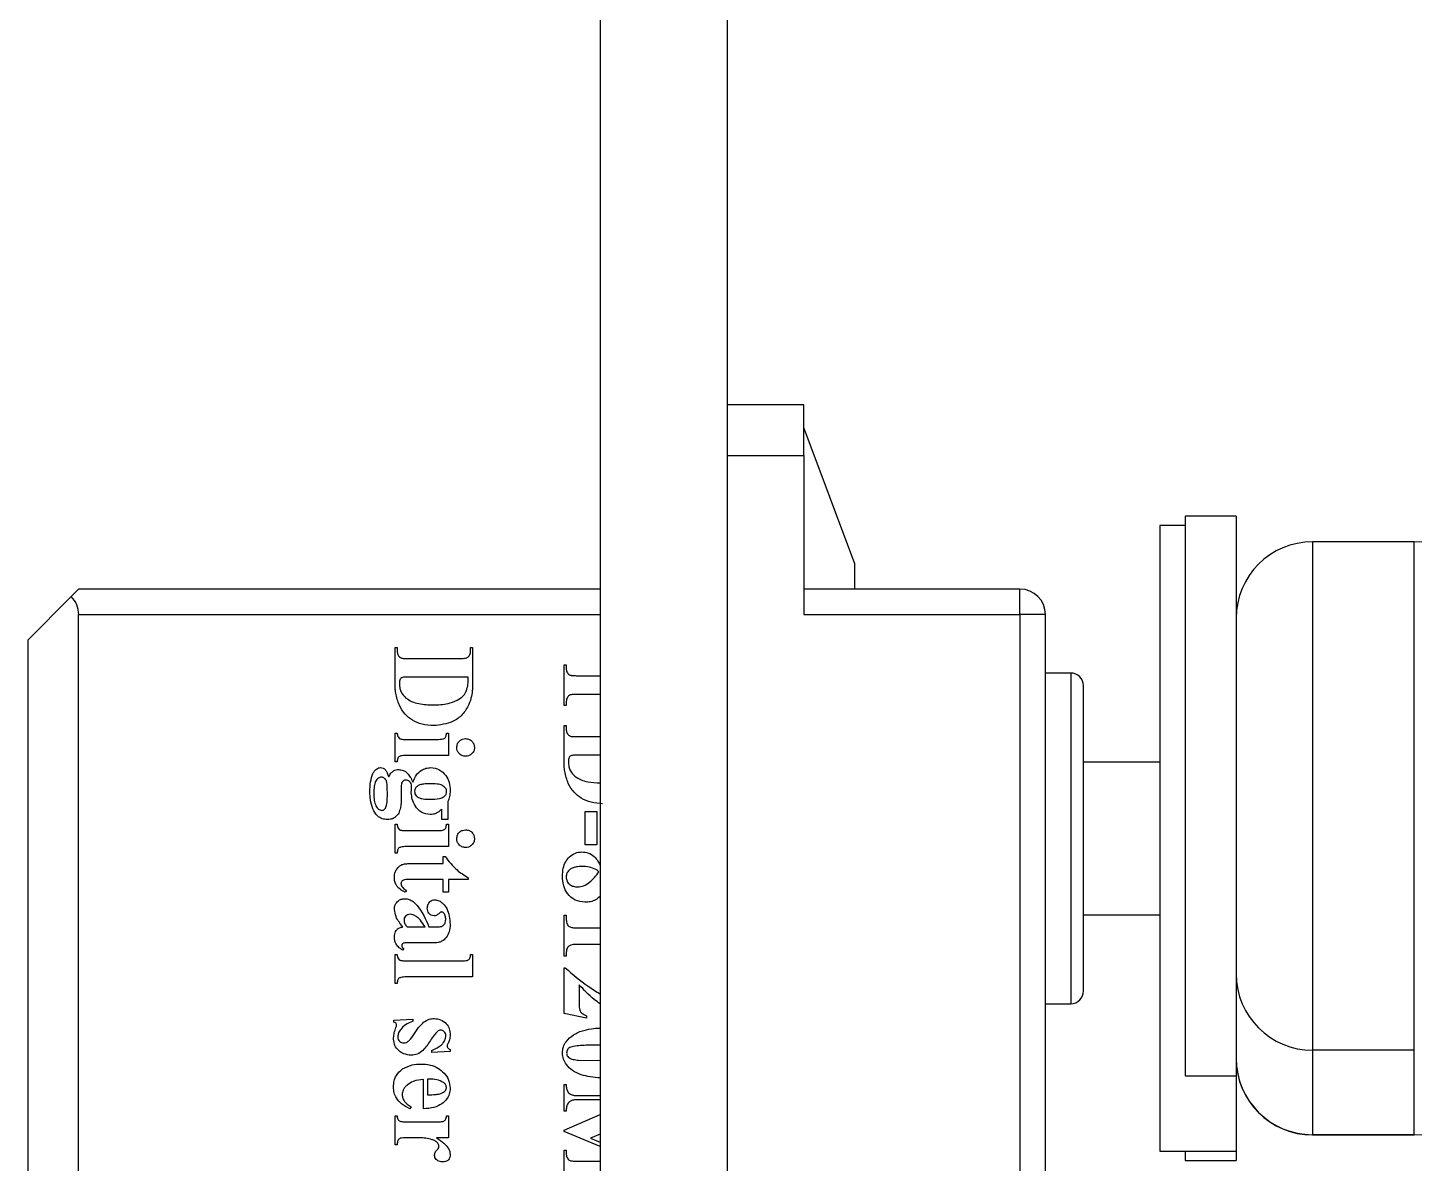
# Model space of a CAD drawing. Header units: millimetres. Extents: x 12744 to 36223, y 985 to 8014.
# Drawn here: x 13690 to 13796.7, y 2086.6 to 2174 of the extents above; entities that cross this region are included whole.
import ezdxf

# ---------------------------------------------------------------- set-up
doc = ezdxf.new("R2010")
doc.units = ezdxf.units.MM
doc.layers.get('0').update_dxf_attribs({"lineweight": 35})

msp = doc.modelspace()

# ---------------------------------------------------------------- linework, layer by layer
at = {"color": 7, "linetype": 'Continuous', "lineweight": 25}
for p, q in [((13734.08, 2300.53), (13734.08, 1929.1)), ((13743.87, 1929.1), (13743.87, 2300.53)), ((13749.74, 2145.01), (13743.87, 2145.01)), ((13749.74, 2141.09), (13749.74, 2145.01)), ((13749.74, 2143.21), (13753.66, 2132.78)), ((13743.87, 2141.09), (13749.74, 2141.09)), ((13749.74, 2141.09), (13749.74, 2128.86)), ((13783.02, 2136.42), (13779.1, 2136.42)), ((13779.1, 2136.42), (13779.1, 2093.35)), ((13783.02, 2136.42), (13783.02, 2093.35)), ((13779.1, 2135.71), (13777.14, 2135.71)), ((13777.14, 2135.71), (13777.14, 2112.74)), ((13796.72, 2134.46), (13788.89, 2134.46)), ((13753.66, 2132.78), (13753.66, 2130.82)), ((13693.95, 2130.82), (13693.38, 2130.24)), ((13734.08, 2130.82), (13693.95, 2130.82)), ((13766.38, 2130.82), (13749.74, 2130.82)), ((13766.38, 2128.86), (13766.38, 2130.82)), ((13690.04, 2126.9), (13693.38, 2130.24)), ((13693.95, 2054.48), (13693.95, 2128.86)), ((13749.74, 2128.86), (13766.38, 2128.86)), ((13766.38, 2128.86), (13766.38, 2054.48)), ((13768.34, 2128.86), (13766.38, 2128.86)), ((13768.34, 2054.48), (13768.34, 2128.86)), ((13690.04, 2126.9), (13690.04, 2056.44)), ((13718.3, 2126.32), (13718.46, 2126.32)), ((13718.3, 2123.65), (13718.3, 2126.32)), ((13718.46, 2126.32), (13718.46, 2126.12)), ((13724.11, 2126.32), (13724.27, 2126.32)), ((13724.11, 2126.12), (13724.11, 2126.32)), ((13724.27, 2126.32), (13724.27, 2123.65)), ((13719.32, 2125.48), (13723.25, 2125.48)), ((13723.93, 2124.05), (13719.28, 2124.05)), ((13731.3, 2124.99), (13731.47, 2124.99)), ((13731.3, 2121.87), (13731.3, 2124.99)), ((13731.47, 2124.99), (13731.47, 2124.8)), ((13732.32, 2124.15), (13734.08, 2124.15)), ((13770.29, 2124.36), (13768.34, 2124.36)), ((13771.27, 2099.89), (13771.27, 2123.38)), ((13731.47, 2121.87), (13731.3, 2121.87)), ((13731.47, 2122.07), (13731.47, 2121.87)), ((13734.08, 2122.72), (13732.32, 2122.72)), ((13718.3, 2119.74), (13718.46, 2119.74)), ((13718.3, 2117.52), (13718.3, 2119.74)), ((13722.26, 2119.74), (13722.42, 2119.74)), ((13722.42, 2119.74), (13722.42, 2118.02)), ((13731.3, 2120.31), (13731.47, 2120.31)), ((13731.3, 2117.64), (13731.3, 2120.31)), ((13731.47, 2120.31), (13731.47, 2120.11)), ((13719.16, 2119.25), (13721.56, 2119.25)), ((13732.32, 2119.47), (13734.08, 2119.47)), ((13722.42, 2118.02), (13719.16, 2118.02)), ((13734.08, 2118.03), (13732.28, 2118.03)), ((13718.46, 2117.52), (13718.3, 2117.52)), ((13777.14, 2117.51), (13771.27, 2117.51)), ((13777.14, 2117.51), (13771.27, 2117.51)), ((13718.77, 2115.6), (13718.78, 2114.84)), ((13722.37, 2114.48), (13722.37, 2113.09)), ((13721.89, 2113.09), (13721.89, 2113.88)), ((13732.92, 2113.7), (13733.83, 2113.7)), ((13732.92, 2111.13), (13732.92, 2113.7)), ((13733.83, 2113.7), (13733.83, 2111.13)), ((13718.3, 2112.73), (13718.46, 2112.73)), ((13718.3, 2110.5), (13718.3, 2112.73)), ((13722.37, 2113.09), (13721.89, 2113.09)), ((13722.26, 2112.73), (13722.42, 2112.73)), ((13722.42, 2112.73), (13722.42, 2111)), ((13777.14, 2112.74), (13777.14, 2087.56)), ((13719.16, 2112.23), (13721.56, 2112.23)), ((13718.46, 2110.5), (13718.3, 2110.5)), ((13722.42, 2111), (13719.16, 2111)), ((13721.99, 2110.24), (13722.15, 2110.24)), ((13721.99, 2109.7), (13721.99, 2110.24)), ((13733.83, 2111.13), (13732.92, 2111.13)), ((13719.76, 2109.7), (13721.99, 2109.7)), ((13721.99, 2108.47), (13719.45, 2108.47)), ((13721.99, 2107.49), (13721.99, 2108.47)), ((13722.42, 2108.47), (13722.42, 2107.49)), ((13723.93, 2108.47), (13722.42, 2108.47)), ((13723.93, 2108.61), (13723.93, 2108.47)), ((13719.19, 2107.62), (13719.09, 2107.49)), ((13722.42, 2107.49), (13721.99, 2107.49)), ((13719.23, 2104.82), (13720.61, 2104.82)), ((13720.91, 2104.82), (13721.32, 2104.82)), ((13731.3, 2105.73), (13731.47, 2105.73)), ((13731.3, 2102.58), (13731.3, 2105.73)), ((13731.47, 2105.73), (13731.47, 2105.57)), ((13771.27, 2105.76), (13777.14, 2105.76)), ((13771.27, 2105.76), (13777.14, 2105.76)), ((13732.51, 2104.75), (13734.08, 2104.75)), ((13718.3, 2102.7), (13718.46, 2102.7)), ((13718.3, 2100.47), (13718.3, 2102.7)), ((13718.97, 2103.17), (13718.87, 2103.03)), ((13720.9, 2103.59), (13719.31, 2103.59)), ((13724.11, 2102.7), (13724.27, 2102.7)), ((13724.27, 2102.7), (13724.27, 2100.97)), ((13731.47, 2102.72), (13731.47, 2102.58)), ((13734.08, 2103.46), (13732.51, 2103.46)), ((13719.16, 2102.2), (13723.42, 2102.2)), ((13731.47, 2102.58), (13731.3, 2102.58)), ((13731.3, 2101.67), (13731.4, 2101.67)), ((13731.3, 2098.15), (13731.3, 2101.67)), ((13724.27, 2100.97), (13719.16, 2100.97)), ((13718.46, 2100.47), (13718.3, 2100.47)), ((13732.46, 2100.36), (13732.46, 2099.07)), ((13768.34, 2098.91), (13770.29, 2098.91)), ((13718.2, 2097.64), (13719.67, 2097.71)), ((13718.2, 2097.5), (13718.2, 2097.64)), ((13719.67, 2097.71), (13719.67, 2097.56)), ((13733.03, 2097.81), (13731.3, 2098.15)), ((13733.03, 2097.98), (13733.03, 2097.81)), ((13721.12, 2095.16), (13721.12, 2095.31)), ((13722.53, 2095.22), (13721.12, 2095.16)), ((13722.53, 2095.38), (13722.53, 2095.22)), ((13734.08, 2095.71), (13733.73, 2095.71)), ((13796.72, 2095.33), (13788.89, 2095.33)), ((13788.89, 2095.33), (13788.89, 2088.83)), ((13796.72, 2088.83), (13796.72, 2095.33)), ((13732.41, 2094.57), (13734.08, 2094.55)), ((13720.5, 2090.82), (13720.5, 2093.08)), ((13720.96, 2093.1), (13720.8, 2093.1)), ((13720.8, 2093.1), (13720.8, 2091.9)), ((13779.1, 2093.35), (13783.02, 2093.35)), ((13783.02, 2093.35), (13783.02, 2087.56)), ((13731.3, 2092.69), (13731.47, 2092.69)), ((13731.3, 2090.64), (13731.3, 2092.69)), ((13731.47, 2092.69), (13731.47, 2092.62)), ((13719.53, 2090.97), (13719.43, 2090.82)), ((13732.49, 2091.85), (13734.08, 2091.85)), ((13734.08, 2091.51), (13732.5, 2091.51)), ((13718.3, 2090.28), (13718.46, 2090.28)), ((13718.3, 2088.05), (13718.3, 2090.28)), ((13722.26, 2090.28), (13722.42, 2090.28)), ((13722.42, 2090.28), (13722.42, 2088.59)), ((13731.47, 2090.64), (13731.3, 2090.64)), ((13731.3, 2089.19), (13734.08, 2090.38)), ((13719.27, 2089.82), (13721.55, 2089.82)), ((13731.3, 2089.08), (13731.3, 2089.19)), ((13734.08, 2087.91), (13731.3, 2089.08)), ((13734.08, 2088.88), (13733.35, 2088.56)), ((13796.72, 2088.83), (13788.89, 2088.83)), ((13788.89, 2088.81), (13796.72, 2088.81)), ((13718.46, 2088.05), (13718.3, 2088.05)), ((13720.22, 2088.59), (13719.03, 2088.59)), ((13722.42, 2088.59), (13721.49, 2088.59)), ((13733.35, 2088.56), (13734.08, 2088.26)), ((13731.3, 2087.63), (13731.47, 2087.63)), ((13731.3, 2084.52), (13731.3, 2087.63)), ((13731.47, 2087.63), (13731.47, 2087.44)), ((13732.32, 2086.79), (13734.08, 2086.79)), ((13777.14, 2087.56), (13783.02, 2087.56)), ((13779.1, 2087.56), (13779.1, 2086.85)), ((13779.1, 2086.85), (13783.02, 2086.85)), ((13783.02, 2087.56), (13783.02, 2086.85))]:
    msp.add_line(p, q, dxfattribs=at)
at = {"color": 8, "linetype": 'Continuous', "lineweight": 25}
for p, q in [((13788.89, 2134.46), (13788.89, 2095.33)), ((13796.72, 2095.33), (13796.72, 2134.46)), ((13693.95, 2128.86), (13734.08, 2128.86)), ((13770.29, 2124.36), (13770.29, 2098.91)), ((13788.89, 2088.83), (13788.89, 2088.81)), ((13796.72, 2088.81), (13796.72, 2088.83))]:
    msp.add_line(p, q, dxfattribs=at)
at = {"color": 7, "linetype": 'Continuous', "lineweight": 25}
for centre, radius, start, end in [((13788.89, 2128.59), 5.87, 90, 180), ((13796.72, 2128.59), 5.87, 0, 90), ((13766.38, 2128.86), 1.96, 0, 90), ((13692, 2128.86), 1.96, 0, 45), ((13770.29, 2123.38), 0.979, 0, 90), ((13788.89, 2101.2), 5.87, 180.0301, 270.0301), ((13770.29, 2099.89), 0.979, 270, 0), ((13788.89, 2094.7), 5.87, 180.0301, 270.0301), ((13788.89, 2094.68), 5.87, 180, 270), ((13796.72, 2094.68), 5.87, 270, 0)]:
    msp.add_arc(centre, radius, start, end, dxfattribs=at)
for points, knots in [([(13718.46, 2126.12), (13718.47, 2126.03), (13718.47, 2125.89), (13718.55, 2125.7), (13718.65, 2125.59), (13718.73, 2125.54), (13718.77, 2125.52)], [0, 0, 0, 0, 0.354809, 0.623284, 0.811153, 1, 1, 1, 1]), ([(13718.77, 2125.52), (13718.79, 2125.51), (13718.87, 2125.49), (13719.05, 2125.48), (13719.21, 2125.48), (13719.32, 2125.48)], [0, 0, 0, 0, 0.148718, 0.398624, 1, 1, 1, 1]), ([(13723.25, 2125.48), (13723.38, 2125.48), (13723.57, 2125.49), (13723.79, 2125.51), (13723.9, 2125.57), (13723.98, 2125.65), (13724.06, 2125.76), (13724.11, 2125.93), (13724.11, 2126.05), (13724.11, 2126.12)], [0, 0, 0, 0, 0.305841, 0.442423, 0.517049, 0.598335, 0.71087, 0.842499, 1, 1, 1, 1]), ([(13719.28, 2124.05), (13719.17, 2124.05), (13719.02, 2124.04), (13718.83, 2124.02), (13718.74, 2123.96), (13718.72, 2123.91), (13718.7, 2123.89)], [0, 0, 0, 0, 0.51001, 0.74916, 0.870945, 1, 1, 1, 1]), ([(13723.8, 2123), (13723.84, 2123.16), (13723.94, 2123.5), (13723.93, 2123.86), (13723.93, 2124.05)], [0, 0, 0, 0, 0.466226, 1, 1, 1, 1]), ([(13731.47, 2124.8), (13731.47, 2124.71), (13731.47, 2124.57), (13731.53, 2124.43), (13731.56, 2124.38)], [0, 0, 0, 0, 0.604383, 1, 1, 1, 1]), ([(13731.56, 2124.38), (13731.59, 2124.34), (13731.64, 2124.26), (13731.73, 2124.22), (13731.77, 2124.2)], [0, 0, 0, 0, 0.534212, 1, 1, 1, 1]), ([(13731.77, 2124.2), (13731.8, 2124.19), (13731.87, 2124.17), (13732.06, 2124.16), (13732.21, 2124.16), (13732.32, 2124.15)], [0, 0, 0, 0, 0.160624, 0.412837, 1, 1, 1, 1]), ([(13718.36, 2122.8), (13718.34, 2122.94), (13718.3, 2123.22), (13718.3, 2123.5), (13718.3, 2123.65)], [0, 0, 0, 0, 0.4707646, 1, 1, 1, 1]), ([(13718.7, 2123.89), (13718.68, 2123.84), (13718.64, 2123.73), (13718.64, 2123.61), (13718.64, 2123.55)], [0, 0, 0, 0, 0.495092, 1, 1, 1, 1]), ([(13718.64, 2123.55), (13718.64, 2123.42), (13718.66, 2123.18), (13718.8, 2122.76), (13719.01, 2122.55), (13719.14, 2122.43)], [0, 0, 0, 0, 0.303059, 0.578562, 1, 1, 1, 1]), ([(13723.07, 2122.26), (13723.25, 2122.37), (13723.56, 2122.56), (13723.73, 2122.87), (13723.8, 2123)], [0, 0, 0, 0, 0.587435, 1, 1, 1, 1]), ([(13724.27, 2123.65), (13724.27, 2123.29), (13724.25, 2122.7), (13724.06, 2122.15), (13723.98, 2121.93)], [0, 0, 0, 0, 0.6109019, 1, 1, 1, 1]), ([(13721.27, 2120.31), (13720.97, 2120.33), (13720.4, 2120.37), (13719.64, 2120.69), (13719.03, 2121.19), (13718.56, 2121.91), (13718.43, 2122.49), (13718.36, 2122.8)], [0, 0, 0, 0, 0.211909, 0.406161, 0.577167, 0.77156, 1, 1, 1, 1]), ([(13719.14, 2122.43), (13719.28, 2122.34), (13719.59, 2122.14), (13720.3, 2121.94), (13720.87, 2121.92), (13721.24, 2121.9)], [0, 0, 0, 0, 0.23006, 0.494033, 1, 1, 1, 1]), ([(13721.24, 2121.9), (13721.63, 2121.91), (13722.26, 2121.93), (13722.84, 2122.17), (13723.07, 2122.26)], [0, 0, 0, 0, 0.609266, 1, 1, 1, 1]), ([(13723.98, 2121.93), (13723.83, 2121.66), (13723.53, 2121.12), (13722.58, 2120.46), (13721.77, 2120.37), (13721.27, 2120.31)], [0, 0, 0, 0, 0.278128, 0.551635, 1, 1, 1, 1]), ([(13732.32, 2122.72), (13732.19, 2122.72), (13732.01, 2122.71), (13731.79, 2122.69), (13731.68, 2122.63), (13731.6, 2122.55), (13731.52, 2122.43), (13731.47, 2122.26), (13731.47, 2122.14), (13731.47, 2122.07)], [0, 0, 0, 0, 0.304258, 0.440329, 0.515158, 0.596516, 0.708674, 0.840707, 1, 1, 1, 1]), ([(13718.46, 2119.74), (13718.47, 2119.65), (13718.48, 2119.5), (13718.58, 2119.39), (13718.62, 2119.34)], [0, 0, 0, 0, 0.600264, 1, 1, 1, 1]), ([(13721.56, 2119.25), (13721.71, 2119.25), (13721.88, 2119.26), (13722.08, 2119.32), (13722.16, 2119.38), (13722.21, 2119.47), (13722.25, 2119.6), (13722.25, 2119.69), (13722.26, 2119.74)], [0, 0, 0, 0, 0.4267211, 0.5316209, 0.611971, 0.7161261, 0.8436247, 1, 1, 1, 1]), ([(13731.47, 2120.11), (13731.47, 2120.02), (13731.47, 2119.87), (13731.55, 2119.69), (13731.65, 2119.57), (13731.73, 2119.53), (13731.77, 2119.51)], [0, 0, 0, 0, 0.354809, 0.623284, 0.811153, 1, 1, 1, 1]), ([(13718.62, 2119.34), (13718.64, 2119.33), (13718.67, 2119.3), (13718.75, 2119.28), (13718.91, 2119.25), (13719.05, 2119.25), (13719.16, 2119.25)], [0, 0, 0, 0, 0.102997, 0.240765, 0.417772, 1, 1, 1, 1]), ([(13723.05, 2118.63), (13723.06, 2118.73), (13723.08, 2118.93), (13723.27, 2119.15), (13723.49, 2119.29), (13723.65, 2119.3), (13723.73, 2119.31)], [0, 0, 0, 0, 0.279632, 0.561083, 0.777939, 1, 1, 1, 1]), ([(13723.73, 2119.31), (13723.83, 2119.3), (13724.03, 2119.28), (13724.25, 2119.09), (13724.39, 2118.87), (13724.4, 2118.71), (13724.41, 2118.63)], [0, 0, 0, 0, 0.279471, 0.5617, 0.778553, 1, 1, 1, 1]), ([(13731.77, 2119.51), (13731.79, 2119.5), (13731.87, 2119.48), (13732.05, 2119.47), (13732.21, 2119.47), (13732.32, 2119.47)], [0, 0, 0, 0, 0.148718, 0.398624, 1, 1, 1, 1]), ([(13719.16, 2118.02), (13719.01, 2118.02), (13718.84, 2118.01), (13718.64, 2117.95), (13718.56, 2117.89), (13718.51, 2117.79), (13718.47, 2117.66), (13718.46, 2117.57), (13718.46, 2117.52)], [0, 0, 0, 0, 0.423641, 0.52808, 0.608585, 0.713504, 0.842176, 1, 1, 1, 1]), ([(13723.73, 2117.95), (13723.63, 2117.96), (13723.43, 2117.98), (13723.21, 2118.17), (13723.07, 2118.4), (13723.06, 2118.55), (13723.05, 2118.63)], [0, 0, 0, 0, 0.278933, 0.560824, 0.778176, 1, 1, 1, 1]), ([(13724.41, 2118.63), (13724.4, 2118.53), (13724.38, 2118.33), (13724.19, 2118.11), (13723.96, 2117.97), (13723.81, 2117.96), (13723.73, 2117.95)], [0, 0, 0, 0, 0.281335, 0.562709, 0.779128, 1, 1, 1, 1]), ([(13731.36, 2116.79), (13731.34, 2116.92), (13731.3, 2117.2), (13731.3, 2117.49), (13731.3, 2117.64)], [0, 0, 0, 0, 0.470765, 1, 1, 1, 1]), ([(13731.7, 2117.88), (13731.68, 2117.82), (13731.64, 2117.71), (13731.64, 2117.59), (13731.64, 2117.53)], [0, 0, 0, 0, 0.495092, 1, 1, 1, 1]), ([(13732.28, 2118.03), (13732.17, 2118.03), (13732.02, 2118.03), (13731.83, 2118.01), (13731.75, 2117.95), (13731.72, 2117.9), (13731.7, 2117.88)], [0, 0, 0, 0, 0.51001, 0.74916, 0.870945, 1, 1, 1, 1]), ([(13716.36, 2115.21), (13716.37, 2115.47), (13716.39, 2115.95), (13716.53, 2116.5), (13716.71, 2116.83), (13716.85, 2116.97), (13717.01, 2117.06), (13717.12, 2117.08), (13717.17, 2117.08)], [0, 0, 0, 0, 0.353999, 0.649627, 0.759941, 0.850952, 0.928717, 1, 1, 1, 1]), ([(13717.17, 2117.08), (13717.25, 2117.07), (13717.4, 2117.05), (13717.59, 2116.9), (13717.72, 2116.66), (13717.77, 2116.47), (13717.81, 2116.36)], [0, 0, 0, 0, 0.210251, 0.438964, 0.678337, 1, 1, 1, 1]), ([(13717.81, 2116.36), (13717.86, 2116.46), (13717.96, 2116.64), (13718.16, 2116.82), (13718.38, 2116.92), (13718.52, 2116.93), (13718.59, 2116.93)], [0, 0, 0, 0, 0.317991, 0.591007, 0.792511, 1, 1, 1, 1]), ([(13718.59, 2116.93), (13718.7, 2116.92), (13718.95, 2116.89), (13719.25, 2116.66), (13719.5, 2116.34), (13719.61, 2116.1), (13719.67, 2115.96)], [0, 0, 0, 0, 0.22406, 0.477874, 0.715637, 1, 1, 1, 1]), ([(13719.67, 2115.96), (13719.76, 2116.16), (13719.9, 2116.51), (13720.28, 2116.87), (13720.67, 2117.05), (13720.93, 2117.07), (13721.05, 2117.08)], [0, 0, 0, 0, 0.329571, 0.599339, 0.796677, 1, 1, 1, 1]), ([(13721.05, 2117.08), (13721.27, 2117.05), (13721.72, 2116.99), (13722.21, 2116.52), (13722.5, 2115.94), (13722.53, 2115.53), (13722.54, 2115.32)], [0, 0, 0, 0, 0.25283, 0.525018, 0.751655, 1, 1, 1, 1]), ([(13734.27, 2114.3), (13733.97, 2114.32), (13733.4, 2114.36), (13732.64, 2114.68), (13732.03, 2115.18), (13731.56, 2115.89), (13731.43, 2116.47), (13731.36, 2116.79)], [0, 0, 0, 0, 0.211909, 0.406161, 0.577167, 0.77156, 1, 1, 1, 1]), ([(13731.64, 2117.53), (13731.64, 2117.41), (13731.66, 2117.16), (13731.8, 2116.75), (13732.01, 2116.54), (13732.14, 2116.41)], [0, 0, 0, 0, 0.303059, 0.578562, 1, 1, 1, 1]), ([(13717.26, 2116.34), (13717.21, 2116.34), (13717.13, 2116.33), (13717.01, 2116.26), (13716.9, 2116.15), (13716.76, 2115.96), (13716.68, 2115.59), (13716.67, 2115.29), (13716.66, 2115.11)], [0, 0, 0, 0, 0.082507, 0.169545, 0.268715, 0.386043, 0.638646, 1, 1, 1, 1]), ([(13717.63, 2116.09), (13717.6, 2116.13), (13717.55, 2116.21), (13717.45, 2116.29), (13717.35, 2116.33), (13717.29, 2116.34), (13717.26, 2116.34)], [0, 0, 0, 0, 0.3118371, 0.5847443, 0.7890528, 1, 1, 1, 1]), ([(13717.47, 2113.86), (13717.5, 2113.9), (13717.57, 2113.97), (13717.63, 2114.11), (13717.73, 2114.62), (13717.71, 2115.09), (13717.7, 2115.5)], [0, 0, 0, 0, 0.0805941, 0.1710296, 0.2818756, 1, 1, 1, 1]), ([(13717.7, 2115.5), (13717.7, 2115.63), (13717.69, 2115.81), (13717.66, 2116), (13717.64, 2116.06), (13717.63, 2116.09)], [0, 0, 0, 0, 0.677418, 0.860576, 1, 1, 1, 1]), ([(13719.13, 2116.12), (13719.09, 2116.12), (13719.02, 2116.11), (13718.92, 2116.05), (13718.83, 2115.96), (13718.77, 2115.8), (13718.77, 2115.67), (13718.77, 2115.6)], [0, 0, 0, 0, 0.155654, 0.306588, 0.470114, 0.701011, 1, 1, 1, 1]), ([(13719.57, 2115.65), (13719.56, 2115.72), (13719.55, 2115.86), (13719.43, 2116.01), (13719.28, 2116.11), (13719.18, 2116.12), (13719.13, 2116.12)], [0, 0, 0, 0, 0.2907808, 0.5745326, 0.7875189, 1, 1, 1, 1]), ([(13719.55, 2115.13), (13719.55, 2115.15), (13719.55, 2115.21), (13719.56, 2115.38), (13719.57, 2115.54), (13719.57, 2115.65)], [0, 0, 0, 0, 0.122215, 0.340922, 1, 1, 1, 1]), ([(13720.95, 2115.84), (13720.8, 2115.84), (13720.55, 2115.83), (13720.22, 2115.77), (13719.99, 2115.64), (13719.83, 2115.47), (13719.81, 2115.33), (13719.8, 2115.26)], [0, 0, 0, 0, 0.305103, 0.5343, 0.700888, 0.857374, 1, 1, 1, 1]), ([(13722.27, 2115.24), (13722.27, 2115.28), (13722.26, 2115.38), (13722.19, 2115.5), (13722.08, 2115.62), (13721.88, 2115.76), (13721.48, 2115.83), (13721.15, 2115.84), (13720.95, 2115.84)], [0, 0, 0, 0, 0.085404, 0.171055, 0.264668, 0.373889, 0.624983, 1, 1, 1, 1]), ([(13732.14, 2116.41), (13732.28, 2116.32), (13732.59, 2116.12), (13733.25, 2115.94), (13733.76, 2115.91), (13734.08, 2115.9)], [0, 0, 0, 0, 0.248104, 0.532782, 1, 1, 1, 1]), ([(13716.58, 2113.91), (13716.51, 2114.14), (13716.38, 2114.56), (13716.37, 2115.01), (13716.36, 2115.21)], [0, 0, 0, 0, 0.534789, 1, 1, 1, 1]), ([(13716.66, 2115.11), (13716.67, 2114.92), (13716.68, 2114.59), (13716.78, 2114.22), (13716.91, 2113.99), (13717.02, 2113.88), (13717.14, 2113.81), (13717.24, 2113.8), (13717.28, 2113.79)], [0, 0, 0, 0, 0.3456794, 0.6179471, 0.7292854, 0.8248724, 0.9119782, 1, 1, 1, 1]), ([(13718.78, 2114.84), (13718.78, 2114.55), (13718.78, 2114.12), (13718.63, 2113.71), (13718.58, 2113.57)], [0, 0, 0, 0, 0.66095, 1, 1, 1, 1]), ([(13721, 2113.47), (13720.77, 2113.5), (13720.31, 2113.57), (13719.85, 2114.08), (13719.61, 2114.62), (13719.57, 2114.97), (13719.55, 2115.13)], [0, 0, 0, 0, 0.280934, 0.563966, 0.801992, 1, 1, 1, 1]), ([(13719.8, 2115.26), (13719.81, 2115.19), (13719.82, 2115.07), (13719.93, 2114.9), (13720.14, 2114.74), (13720.51, 2114.65), (13720.81, 2114.65), (13720.99, 2114.64)], [0, 0, 0, 0, 0.1258886, 0.2529023, 0.399096, 0.6441409, 1, 1, 1, 1]), ([(13720.99, 2114.64), (13721.23, 2114.65), (13721.54, 2114.66), (13721.9, 2114.75), (13722.01, 2114.81), (13722.06, 2114.84)], [0, 0, 0, 0, 0.658123, 0.84609, 1, 1, 1, 1]), ([(13722.06, 2114.84), (13722.1, 2114.87), (13722.16, 2114.92), (13722.25, 2115.05), (13722.26, 2115.17), (13722.27, 2115.24)], [0, 0, 0, 0, 0.284814, 0.553767, 1, 1, 1, 1]), ([(13722.54, 2115.32), (13722.53, 2115.16), (13722.51, 2114.87), (13722.42, 2114.6), (13722.37, 2114.48)], [0, 0, 0, 0, 0.543094, 1, 1, 1, 1]), ([(13717.71, 2113.08), (13717.57, 2113.09), (13717.3, 2113.12), (13716.86, 2113.39), (13716.69, 2113.71), (13716.58, 2113.91)], [0, 0, 0, 0, 0.2727332, 0.550867, 1, 1, 1, 1]), ([(13717.28, 2113.79), (13717.32, 2113.8), (13717.39, 2113.8), (13717.45, 2113.84), (13717.47, 2113.86)], [0, 0, 0, 0, 0.573414, 1, 1, 1, 1]), ([(13718.58, 2113.57), (13718.52, 2113.49), (13718.41, 2113.33), (13718.19, 2113.17), (13717.95, 2113.09), (13717.79, 2113.08), (13717.71, 2113.08)], [0, 0, 0, 0, 0.286284, 0.553311, 0.767819, 1, 1, 1, 1]), ([(13721.5, 2113.58), (13721.41, 2113.54), (13721.25, 2113.48), (13721.08, 2113.48), (13721, 2113.47)], [0, 0, 0, 0, 0.56103, 1, 1, 1, 1]), ([(13721.89, 2113.88), (13721.82, 2113.81), (13721.7, 2113.69), (13721.55, 2113.61), (13721.5, 2113.58)], [0, 0, 0, 0, 0.614874, 1, 1, 1, 1]), ([(13718.46, 2112.73), (13718.47, 2112.63), (13718.48, 2112.48), (13718.58, 2112.37), (13718.62, 2112.32)], [0, 0, 0, 0, 0.600264, 1, 1, 1, 1]), ([(13718.62, 2112.32), (13718.64, 2112.31), (13718.67, 2112.28), (13718.75, 2112.26), (13718.91, 2112.24), (13719.05, 2112.23), (13719.16, 2112.23)], [0, 0, 0, 0, 0.102997, 0.240765, 0.417772, 1, 1, 1, 1]), ([(13721.56, 2112.23), (13721.71, 2112.23), (13721.88, 2112.24), (13722.08, 2112.3), (13722.16, 2112.36), (13722.21, 2112.45), (13722.25, 2112.58), (13722.25, 2112.67), (13722.26, 2112.73)], [0, 0, 0, 0, 0.4267211, 0.5316209, 0.611971, 0.7161261, 0.8436247, 1, 1, 1, 1]), ([(13723.05, 2111.61), (13723.06, 2111.71), (13723.08, 2111.91), (13723.27, 2112.14), (13723.49, 2112.27), (13723.65, 2112.28), (13723.73, 2112.29)], [0, 0, 0, 0, 0.279632, 0.561083, 0.777939, 1, 1, 1, 1]), ([(13723.73, 2112.29), (13723.83, 2112.28), (13724.03, 2112.26), (13724.25, 2112.07), (13724.39, 2111.85), (13724.4, 2111.69), (13724.41, 2111.61)], [0, 0, 0, 0, 0.279471, 0.5617, 0.778553, 1, 1, 1, 1]), ([(13723.73, 2110.93), (13723.63, 2110.94), (13723.43, 2110.97), (13723.21, 2111.15), (13723.07, 2111.38), (13723.06, 2111.53), (13723.05, 2111.61)], [0, 0, 0, 0, 0.278933, 0.560824, 0.778176, 1, 1, 1, 1]), ([(13724.41, 2111.61), (13724.4, 2111.51), (13724.38, 2111.31), (13724.19, 2111.09), (13723.96, 2110.95), (13723.81, 2110.94), (13723.73, 2110.93)], [0, 0, 0, 0, 0.281335, 0.562709, 0.779128, 1, 1, 1, 1]), ([(13719.16, 2111), (13719.01, 2111), (13718.84, 2110.99), (13718.64, 2110.93), (13718.56, 2110.87), (13718.51, 2110.77), (13718.47, 2110.65), (13718.46, 2110.55), (13718.46, 2110.5)], [0, 0, 0, 0, 0.423641, 0.52808, 0.608585, 0.713504, 0.842176, 1, 1, 1, 1]), ([(13722.15, 2110.24), (13722.43, 2109.87), (13722.93, 2109.22), (13723.63, 2108.8), (13723.93, 2108.61)], [0, 0, 0, 0, 0.572577, 1, 1, 1, 1]), ([(13731.18, 2108.74), (13731.19, 2108.94), (13731.21, 2109.32), (13731.4, 2109.84), (13731.72, 2110.24), (13732.16, 2110.54), (13732.51, 2110.58), (13732.68, 2110.59)], [0, 0, 0, 0, 0.227558, 0.424681, 0.606659, 0.803176, 1, 1, 1, 1]), ([(13732.68, 2110.59), (13732.85, 2110.58), (13733.19, 2110.55), (13733.62, 2110.27), (13733.9, 2109.92), (13734.03, 2109.68), (13734.08, 2109.57)], [0, 0, 0, 0, 0.2769619, 0.5514492, 0.8065483, 1, 1, 1, 1]), ([(13718.25, 2108.65), (13718.26, 2108.78), (13718.28, 2109.05), (13718.48, 2109.35), (13718.71, 2109.56), (13718.87, 2109.63), (13718.95, 2109.66)], [0, 0, 0, 0, 0.308954, 0.601284, 0.810624, 1, 1, 1, 1]), ([(13718.95, 2109.66), (13719.06, 2109.67), (13719.33, 2109.71), (13719.6, 2109.7), (13719.76, 2109.7)], [0, 0, 0, 0, 0.404033, 1, 1, 1, 1]), ([(13732.68, 2109.48), (13732.54, 2109.47), (13732.29, 2109.46), (13731.94, 2109.37), (13731.67, 2109.2), (13731.5, 2108.95), (13731.48, 2108.76), (13731.47, 2108.67)], [0, 0, 0, 0, 0.2583028, 0.4719869, 0.649162, 0.8334199, 1, 1, 1, 1]), ([(13733.75, 2109.25), (13733.58, 2109.32), (13733.24, 2109.45), (13732.87, 2109.47), (13732.68, 2109.48)], [0, 0, 0, 0, 0.501003, 1, 1, 1, 1]), ([(13733.98, 2109.05), (13733.94, 2109.09), (13733.87, 2109.17), (13733.78, 2109.23), (13733.75, 2109.25)], [0, 0, 0, 0, 0.616379, 1, 1, 1, 1]), ([(13719.09, 2107.49), (13718.95, 2107.56), (13718.68, 2107.69), (13718.41, 2107.99), (13718.27, 2108.32), (13718.25, 2108.54), (13718.25, 2108.65)], [0, 0, 0, 0, 0.307089, 0.57542, 0.780827, 1, 1, 1, 1]), ([(13719.45, 2108.47), (13719.34, 2108.47), (13719.18, 2108.47), (13718.97, 2108.44), (13718.86, 2108.37), (13718.8, 2108.3), (13718.76, 2108.23), (13718.76, 2108.18), (13718.75, 2108.16)], [0, 0, 0, 0, 0.38071, 0.581193, 0.718768, 0.825764, 0.919862, 1, 1, 1, 1]), ([(13718.75, 2108.16), (13718.76, 2108.11), (13718.78, 2107.99), (13718.92, 2107.79), (13719.08, 2107.69), (13719.19, 2107.62)], [0, 0, 0, 0, 0.221959, 0.476499, 1, 1, 1, 1]), ([(13732.9, 2106.72), (13732.65, 2106.75), (13732.13, 2106.82), (13731.55, 2107.34), (13731.23, 2108.01), (13731.2, 2108.49), (13731.18, 2108.74)], [0, 0, 0, 0, 0.256233, 0.52109, 0.74512, 1, 1, 1, 1]), ([(13731.47, 2108.67), (13731.48, 2108.55), (13731.51, 2108.32), (13731.73, 2108.07), (13732.03, 2107.92), (13732.23, 2107.91), (13732.34, 2107.9)], [0, 0, 0, 0, 0.262059, 0.526962, 0.748778, 1, 1, 1, 1]), ([(13732.34, 2107.9), (13732.5, 2107.92), (13732.84, 2107.96), (13733.44, 2108.34), (13733.76, 2108.77), (13733.98, 2109.05)], [0, 0, 0, 0, 0.232431, 0.490546, 1, 1, 1, 1]), ([(13718.25, 2106.17), (13718.26, 2106.3), (13718.28, 2106.54), (13718.5, 2106.81), (13718.77, 2106.97), (13718.96, 2106.99), (13719.05, 2106.99)], [0, 0, 0, 0, 0.284469, 0.561949, 0.776319, 1, 1, 1, 1]), ([(13719.05, 2106.99), (13719.17, 2106.98), (13719.4, 2106.96), (13719.73, 2106.77), (13720.34, 2106.12), (13720.65, 2105.41), (13720.91, 2104.82)], [0, 0, 0, 0, 0.114648, 0.232978, 0.369646, 1, 1, 1, 1]), ([(13734.08, 2107.18), (13733.97, 2107.08), (13733.75, 2106.89), (13733.33, 2106.74), (13733.05, 2106.72), (13732.9, 2106.72)], [0, 0, 0, 0, 0.347314, 0.664525, 1, 1, 1, 1]), ([(13718.91, 2104.82), (13718.7, 2105.07), (13718.36, 2105.47), (13718.28, 2105.98), (13718.25, 2106.17)], [0, 0, 0, 0, 0.626456, 1, 1, 1, 1]), ([(13720.78, 2106.26), (13720.79, 2106.35), (13720.81, 2106.54), (13720.96, 2106.76), (13721.15, 2106.89), (13721.28, 2106.9), (13721.34, 2106.91)], [0, 0, 0, 0, 0.303121, 0.591818, 0.7999, 1, 1, 1, 1]), ([(13721.3, 2105.68), (13721.22, 2105.69), (13721.07, 2105.71), (13720.9, 2105.86), (13720.8, 2106.05), (13720.79, 2106.19), (13720.78, 2106.26)], [0, 0, 0, 0, 0.262052, 0.533408, 0.75595, 1, 1, 1, 1]), ([(13721.34, 2106.91), (13721.46, 2106.89), (13721.71, 2106.86), (13722.04, 2106.6), (13722.45, 2106.02), (13722.5, 2105.44), (13722.54, 2105.02)], [0, 0, 0, 0, 0.14524, 0.309921, 0.495892, 1, 1, 1, 1]), ([(13721.89, 2105.97), (13721.87, 2105.97), (13721.83, 2105.96), (13721.75, 2105.92), (13721.7, 2105.87), (13721.66, 2105.84)], [0, 0, 0, 0, 0.210717, 0.469318, 1, 1, 1, 1]), ([(13722.08, 2105.85), (13722.06, 2105.87), (13722.04, 2105.91), (13721.98, 2105.96), (13721.92, 2105.97), (13721.89, 2105.97)], [0, 0, 0, 0, 0.319611, 0.597585, 1, 1, 1, 1]), ([(13718.25, 2104.02), (13718.25, 2104.11), (13718.26, 2104.26), (13718.33, 2104.47), (13718.45, 2104.64), (13718.65, 2104.77), (13718.82, 2104.8), (13718.91, 2104.82)], [0, 0, 0, 0, 0.21253, 0.395915, 0.56405, 0.76685, 1, 1, 1, 1]), ([(13719.1, 2105.64), (13719.07, 2105.59), (13719, 2105.5), (13718.99, 2105.39), (13718.99, 2105.33)], [0, 0, 0, 0, 0.528394, 1, 1, 1, 1]), ([(13718.99, 2105.33), (13718.99, 2105.29), (13719, 2105.19), (13719.08, 2105.02), (13719.17, 2104.9), (13719.23, 2104.82)], [0, 0, 0, 0, 0.22547, 0.487942, 1, 1, 1, 1]), ([(13719.46, 2105.79), (13719.39, 2105.78), (13719.25, 2105.77), (13719.15, 2105.68), (13719.1, 2105.64)], [0, 0, 0, 0, 0.5485313, 1, 1, 1, 1]), ([(13719.94, 2105.62), (13719.86, 2105.67), (13719.71, 2105.77), (13719.53, 2105.78), (13719.46, 2105.79)], [0, 0, 0, 0, 0.583071, 1, 1, 1, 1]), ([(13720.61, 2104.82), (13720.5, 2105), (13720.31, 2105.3), (13720.05, 2105.53), (13719.94, 2105.62)], [0, 0, 0, 0, 0.601866, 1, 1, 1, 1]), ([(13721.66, 2105.84), (13721.6, 2105.79), (13721.49, 2105.7), (13721.35, 2105.68), (13721.3, 2105.68)], [0, 0, 0, 0, 0.60664, 1, 1, 1, 1]), ([(13721.32, 2104.82), (13721.45, 2104.82), (13721.64, 2104.82), (13721.9, 2104.85), (13722.07, 2104.98), (13722.18, 2105.16), (13722.2, 2105.31), (13722.21, 2105.38)], [0, 0, 0, 0, 0.327768, 0.475215, 0.641973, 0.817928, 1, 1, 1, 1]), ([(13722.54, 2105.02), (13722.53, 2104.83), (13722.51, 2104.46), (13722.28, 2104.05), (13722.03, 2103.78), (13721.84, 2103.69), (13721.76, 2103.65)], [0, 0, 0, 0, 0.349026, 0.639349, 0.83318, 1, 1, 1, 1]), ([(13722.21, 2105.38), (13722.2, 2105.48), (13722.19, 2105.65), (13722.11, 2105.79), (13722.08, 2105.85)], [0, 0, 0, 0, 0.591132, 1, 1, 1, 1]), ([(13731.47, 2105.57), (13731.47, 2105.48), (13731.47, 2105.31), (13731.51, 2105.09), (13731.59, 2104.94), (13731.7, 2104.84), (13731.87, 2104.77), (13732.15, 2104.75), (13732.37, 2104.75), (13732.51, 2104.75)], [0, 0, 0, 0, 0.176403, 0.307274, 0.403535, 0.488763, 0.579765, 0.741074, 1, 1, 1, 1]), ([(13718.87, 2103.03), (13718.76, 2103.11), (13718.56, 2103.26), (13718.36, 2103.51), (13718.26, 2103.77), (13718.25, 2103.94), (13718.25, 2104.02)], [0, 0, 0, 0, 0.326477, 0.595906, 0.794135, 1, 1, 1, 1]), ([(13718.46, 2102.7), (13718.47, 2102.61), (13718.48, 2102.45), (13718.58, 2102.34), (13718.62, 2102.29)], [0, 0, 0, 0, 0.600264, 1, 1, 1, 1]), ([(13719.31, 2103.59), (13719.2, 2103.59), (13719.07, 2103.6), (13718.93, 2103.56), (13718.89, 2103.54), (13718.85, 2103.51), (13718.83, 2103.48), (13718.81, 2103.44), (13718.81, 2103.41), (13718.81, 2103.4)], [0, 0, 0, 0, 0.55111, 0.642796, 0.717014, 0.791849, 0.861239, 0.929162, 1, 1, 1, 1]), ([(13718.81, 2103.4), (13718.81, 2103.38), (13718.82, 2103.33), (13718.87, 2103.24), (13718.93, 2103.2), (13718.97, 2103.17)], [0, 0, 0, 0, 0.227442, 0.485352, 1, 1, 1, 1]), ([(13721.76, 2103.65), (13721.71, 2103.64), (13721.59, 2103.61), (13721.31, 2103.59), (13721.07, 2103.59), (13720.9, 2103.59)], [0, 0, 0, 0, 0.1688978, 0.4233884, 1, 1, 1, 1]), ([(13723.42, 2102.2), (13723.56, 2102.21), (13723.74, 2102.21), (13723.93, 2102.27), (13724.01, 2102.33), (13724.06, 2102.43), (13724.1, 2102.55), (13724.11, 2102.65), (13724.11, 2102.7)], [0, 0, 0, 0, 0.424579, 0.529422, 0.610098, 0.714756, 0.84287, 1, 1, 1, 1]), ([(13732.51, 2103.46), (13732.28, 2103.48), (13732.01, 2103.49), (13731.72, 2103.38), (13731.62, 2103.29), (13731.52, 2103.16), (13731.47, 2102.96), (13731.47, 2102.8), (13731.47, 2102.72)], [0, 0, 0, 0, 0.444319, 0.520524, 0.597417, 0.698533, 0.828111, 1, 1, 1, 1]), ([(13718.62, 2102.29), (13718.64, 2102.28), (13718.67, 2102.26), (13718.75, 2102.24), (13718.91, 2102.21), (13719.05, 2102.21), (13719.16, 2102.2)], [0, 0, 0, 0, 0.102997, 0.240765, 0.417772, 1, 1, 1, 1]), ([(13731.4, 2101.67), (13731.97, 2101.17), (13732.82, 2100.44), (13733.77, 2099.85), (13734.08, 2099.67)], [0, 0, 0, 0, 0.674295, 1, 1, 1, 1]), ([(13719.16, 2100.97), (13719.01, 2100.97), (13718.84, 2100.97), (13718.64, 2100.9), (13718.56, 2100.84), (13718.51, 2100.74), (13718.47, 2100.62), (13718.46, 2100.52), (13718.46, 2100.47)], [0, 0, 0, 0, 0.423641, 0.52808, 0.608585, 0.713504, 0.842176, 1, 1, 1, 1]), ([(13734.08, 2098.9), (13733.92, 2099.01), (13733.33, 2099.44), (13732.83, 2099.97), (13732.46, 2100.36)], [0, 0, 0, 0, 0.264458, 1, 1, 1, 1]), ([(13732.46, 2099.07), (13732.46, 2098.93), (13732.46, 2098.71), (13732.49, 2098.44), (13732.58, 2098.26), (13732.76, 2098.11), (13732.92, 2098.03), (13733.03, 2097.98)], [0, 0, 0, 0, 0.31624, 0.48371, 0.597064, 0.741237, 1, 1, 1, 1]), ([(13718.42, 2097.25), (13718.41, 2097.28), (13718.41, 2097.34), (13718.33, 2097.43), (13718.25, 2097.47), (13718.2, 2097.5)], [0, 0, 0, 0, 0.23145, 0.48421, 1, 1, 1, 1]), ([(13719.67, 2097.56), (13719.48, 2097.48), (13719.12, 2097.34), (13718.76, 2096.99), (13718.55, 2096.67), (13718.53, 2096.46), (13718.51, 2096.37)], [0, 0, 0, 0, 0.352137, 0.647168, 0.838875, 1, 1, 1, 1]), ([(13719.79, 2096.61), (13719.93, 2096.82), (13720.14, 2097.13), (13720.41, 2097.39), (13720.5, 2097.48)], [0, 0, 0, 0, 0.670265, 1, 1, 1, 1]), ([(13720.5, 2097.48), (13720.64, 2097.57), (13720.88, 2097.74), (13721.17, 2097.76), (13721.3, 2097.77)], [0, 0, 0, 0, 0.567345, 1, 1, 1, 1]), ([(13721.3, 2097.77), (13721.47, 2097.75), (13721.82, 2097.71), (13722.25, 2097.41), (13722.51, 2096.98), (13722.53, 2096.66), (13722.54, 2096.5)], [0, 0, 0, 0, 0.258602, 0.530447, 0.750774, 1, 1, 1, 1]), ([(13718.18, 2096.29), (13718.2, 2096.42), (13718.23, 2096.69), (13718.32, 2096.94), (13718.37, 2097.07)], [0, 0, 0, 0, 0.487645, 1, 1, 1, 1]), ([(13719.54, 2094.94), (13719.34, 2094.97), (13718.95, 2095.02), (13718.48, 2095.35), (13718.22, 2095.81), (13718.2, 2096.13), (13718.18, 2096.29)], [0, 0, 0, 0, 0.27462, 0.55512, 0.774304, 1, 1, 1, 1]), ([(13718.37, 2097.07), (13718.38, 2097.11), (13718.4, 2097.17), (13718.41, 2097.23), (13718.42, 2097.25)], [0, 0, 0, 0, 0.681337, 1, 1, 1, 1]), ([(13718.51, 2096.37), (13718.52, 2096.29), (13718.53, 2096.15), (13718.65, 2096), (13718.8, 2095.9), (13718.91, 2095.89), (13718.96, 2095.89)], [0, 0, 0, 0, 0.296954, 0.576829, 0.786732, 1, 1, 1, 1]), ([(13718.96, 2095.89), (13719.03, 2095.9), (13719.18, 2095.91), (13719.49, 2096.15), (13719.66, 2096.41), (13719.79, 2096.61)], [0, 0, 0, 0, 0.192724, 0.388298, 1, 1, 1, 1]), ([(13721.58, 2096.79), (13721.49, 2096.69), (13721.28, 2096.47), (13720.94, 2095.95), (13720.57, 2095.4), (13720.03, 2094.99), (13719.7, 2094.96), (13719.54, 2094.94)], [0, 0, 0, 0, 0.136543, 0.319491, 0.652587, 0.833751, 1, 1, 1, 1]), ([(13721.12, 2095.31), (13721.26, 2095.38), (13721.51, 2095.49), (13721.83, 2095.7), (13722.04, 2095.93), (13722.18, 2096.17), (13722.2, 2096.35), (13722.21, 2096.44)], [0, 0, 0, 0, 0.278575, 0.500531, 0.674628, 0.846682, 1, 1, 1, 1]), ([(13721.81, 2096.87), (13721.77, 2096.87), (13721.68, 2096.86), (13721.61, 2096.81), (13721.58, 2096.79)], [0, 0, 0, 0, 0.532142, 1, 1, 1, 1]), ([(13722.21, 2096.44), (13722.2, 2096.5), (13722.19, 2096.63), (13722.08, 2096.77), (13721.95, 2096.86), (13721.86, 2096.87), (13721.81, 2096.87)], [0, 0, 0, 0, 0.291318, 0.581629, 0.795178, 1, 1, 1, 1]), ([(13722.54, 2096.5), (13722.53, 2096.37), (13722.52, 2096.15), (13722.42, 2095.95), (13722.38, 2095.85)], [0, 0, 0, 0, 0.550898, 1, 1, 1, 1]), ([(13731.18, 2095.12), (13731.19, 2095.28), (13731.22, 2095.59), (13731.49, 2096.1), (13731.82, 2096.36), (13732.03, 2096.52)], [0, 0, 0, 0, 0.27263, 0.539811, 1, 1, 1, 1]), ([(13732.03, 2096.52), (13732.16, 2096.59), (13732.41, 2096.73), (13732.69, 2096.82), (13732.83, 2096.86)], [0, 0, 0, 0, 0.512268, 1, 1, 1, 1]), ([(13732.83, 2096.86), (13733.08, 2096.92), (13733.5, 2097.02), (13733.92, 2097.04), (13734.08, 2097.04)], [0, 0, 0, 0, 0.61892, 1, 1, 1, 1]), ([(13722.38, 2095.85), (13722.35, 2095.82), (13722.32, 2095.76), (13722.31, 2095.69), (13722.31, 2095.66)], [0, 0, 0, 0, 0.636355, 1, 1, 1, 1]), ([(13722.31, 2095.66), (13722.31, 2095.64), (13722.31, 2095.58), (13722.38, 2095.47), (13722.46, 2095.42), (13722.53, 2095.38)], [0, 0, 0, 0, 0.218284, 0.400425, 1, 1, 1, 1]), ([(13732.03, 2095.62), (13731.96, 2095.61), (13731.84, 2095.58), (13731.68, 2095.51), (13731.57, 2095.4), (13731.51, 2095.27), (13731.51, 2095.16), (13731.5, 2095.11)], [0, 0, 0, 0, 0.261046, 0.462346, 0.617822, 0.796625, 1, 1, 1, 1]), ([(13733.73, 2095.71), (13733.34, 2095.71), (13732.77, 2095.72), (13732.21, 2095.65), (13732.03, 2095.62)], [0, 0, 0, 0, 0.679461, 1, 1, 1, 1]), ([(13718.88, 2093.89), (13719.12, 2094.01), (13719.56, 2094.24), (13720.06, 2094.26), (13720.29, 2094.27)], [0, 0, 0, 0, 0.532315, 1, 1, 1, 1]), ([(13720.29, 2094.27), (13720.53, 2094.26), (13720.98, 2094.23), (13721.61, 2093.99), (13722.1, 2093.58), (13722.47, 2093.05), (13722.52, 2092.62), (13722.54, 2092.41)], [0, 0, 0, 0, 0.220122, 0.416556, 0.604387, 0.805379, 1, 1, 1, 1]), ([(13732.62, 2093.44), (13732.39, 2093.54), (13731.95, 2093.71), (13731.5, 2094.17), (13731.23, 2094.64), (13731.2, 2094.96), (13731.18, 2095.12)], [0, 0, 0, 0, 0.31862, 0.592578, 0.796831, 1, 1, 1, 1]), ([(13731.5, 2095.11), (13731.51, 2095.07), (13731.51, 2095), (13731.55, 2094.88), (13731.61, 2094.82), (13731.65, 2094.78)], [0, 0, 0, 0, 0.311448, 0.588789, 1, 1, 1, 1]), ([(13731.65, 2094.78), (13731.7, 2094.75), (13731.81, 2094.68), (13732.07, 2094.6), (13732.27, 2094.58), (13732.41, 2094.57)], [0, 0, 0, 0, 0.22821, 0.492646, 1, 1, 1, 1]), ([(13718.18, 2092.5), (13718.19, 2092.66), (13718.21, 2092.97), (13718.41, 2093.49), (13718.7, 2093.74), (13718.88, 2093.89)], [0, 0, 0, 0, 0.298671, 0.571286, 1, 1, 1, 1]), ([(13720.5, 2093.08), (13720.23, 2093.06), (13719.76, 2093.01), (13719.37, 2092.75), (13719.22, 2092.64)], [0, 0, 0, 0, 0.5948, 1, 1, 1, 1]), ([(13722.03, 2092.84), (13721.86, 2092.93), (13721.52, 2093.09), (13721.14, 2093.1), (13720.96, 2093.1)], [0, 0, 0, 0, 0.5098021, 1, 1, 1, 1]), ([(13734.08, 2093.21), (13733.83, 2093.22), (13733.33, 2093.24), (13732.85, 2093.38), (13732.62, 2093.44)], [0, 0, 0, 0, 0.51072, 1, 1, 1, 1]), ([(13719.43, 2090.82), (13719.21, 2090.94), (13718.81, 2091.15), (13718.41, 2091.6), (13718.21, 2092.06), (13718.19, 2092.35), (13718.18, 2092.5)], [0, 0, 0, 0, 0.33984, 0.60583, 0.798494, 1, 1, 1, 1]), ([(13719.22, 2092.64), (13719.15, 2092.59), (13719.04, 2092.48), (13718.89, 2092.23), (13718.86, 2092.03), (13718.85, 2091.91)], [0, 0, 0, 0, 0.2980063, 0.5729652, 1, 1, 1, 1]), ([(13722.54, 2092.41), (13722.53, 2092.25), (13722.5, 2091.95), (13722.26, 2091.53), (13721.87, 2091.15), (13721.26, 2090.88), (13720.77, 2090.84), (13720.5, 2090.82)], [0, 0, 0, 0, 0.157596, 0.315761, 0.490087, 0.720901, 1, 1, 1, 1]), ([(13720.8, 2091.9), (13721.02, 2091.9), (13721.37, 2091.91), (13721.78, 2091.97), (13722.03, 2092.08), (13722.13, 2092.18), (13722.18, 2092.22)], [0, 0, 0, 0, 0.450838, 0.718484, 0.867683, 1, 1, 1, 1]), ([(13722.25, 2092.47), (13722.25, 2092.51), (13722.24, 2092.59), (13722.18, 2092.73), (13722.09, 2092.8), (13722.03, 2092.84)], [0, 0, 0, 0, 0.27032, 0.535922, 1, 1, 1, 1]), ([(13722.18, 2092.22), (13722.2, 2092.26), (13722.25, 2092.34), (13722.25, 2092.43), (13722.25, 2092.47)], [0, 0, 0, 0, 0.524144, 1, 1, 1, 1]), ([(13731.47, 2092.62), (13731.47, 2092.52), (13731.49, 2092.32), (13731.61, 2092.07), (13731.81, 2091.92), (13731.96, 2091.88), (13732.04, 2091.86)], [0, 0, 0, 0, 0.303834, 0.574566, 0.765158, 1, 1, 1, 1]), ([(13718.85, 2091.91), (13718.86, 2091.82), (13718.88, 2091.63), (13719.02, 2091.37), (13719.25, 2091.16), (13719.43, 2091.04), (13719.53, 2090.97)], [0, 0, 0, 0, 0.2339543, 0.4711999, 0.7036413, 1, 1, 1, 1]), ([(13731.96, 2091.49), (13731.89, 2091.46), (13731.73, 2091.4), (13731.56, 2091.2), (13731.48, 2090.94), (13731.47, 2090.75), (13731.47, 2090.64)], [0, 0, 0, 0, 0.2283606, 0.4681662, 0.7005112, 1, 1, 1, 1]), ([(13732.5, 2091.51), (13732.38, 2091.51), (13732.19, 2091.52), (13732.01, 2091.49), (13731.96, 2091.49)], [0, 0, 0, 0, 0.712025, 1, 1, 1, 1]), ([(13732.04, 2091.86), (13732.06, 2091.86), (13732.11, 2091.85), (13732.26, 2091.85), (13732.39, 2091.85), (13732.49, 2091.85)], [0, 0, 0, 0, 0.145004, 0.366918, 1, 1, 1, 1]), ([(13718.46, 2090.28), (13718.47, 2090.22), (13718.48, 2090.11), (13718.54, 2089.97), (13718.64, 2089.89), (13718.77, 2089.85), (13718.98, 2089.82), (13719.16, 2089.82), (13719.27, 2089.82)], [0, 0, 0, 0, 0.16572, 0.296465, 0.410069, 0.518147, 0.669607, 1, 1, 1, 1]), ([(13722, 2089.85), (13722.04, 2089.87), (13722.12, 2089.91), (13722.2, 2090), (13722.24, 2090.13), (13722.25, 2090.22), (13722.26, 2090.28)], [0, 0, 0, 0, 0.248039, 0.468171, 0.692933, 1, 1, 1, 1]), ([(13721.55, 2089.82), (13721.65, 2089.82), (13721.81, 2089.82), (13721.96, 2089.85), (13722, 2089.85)], [0, 0, 0, 0, 0.697457, 1, 1, 1, 1]), ([(13718.7, 2088.56), (13718.66, 2088.53), (13718.58, 2088.49), (13718.51, 2088.37), (13718.47, 2088.22), (13718.47, 2088.11), (13718.46, 2088.05)], [0, 0, 0, 0, 0.231303, 0.45161, 0.683672, 1, 1, 1, 1]), ([(13719.03, 2088.59), (13718.95, 2088.59), (13718.86, 2088.58), (13718.75, 2088.57), (13718.72, 2088.56), (13718.7, 2088.56)], [0, 0, 0, 0, 0.697066, 0.874647, 1, 1, 1, 1]), ([(13721.16, 2088.44), (13720.99, 2088.49), (13720.69, 2088.57), (13720.37, 2088.58), (13720.22, 2088.59)], [0, 0, 0, 0, 0.543941, 1, 1, 1, 1]), ([(13721.59, 2088.18), (13721.52, 2088.24), (13721.4, 2088.36), (13721.24, 2088.42), (13721.16, 2088.44)], [0, 0, 0, 0, 0.52905, 1, 1, 1, 1]), ([(13721.34, 2087.23), (13721.35, 2087.31), (13721.37, 2087.48), (13721.51, 2087.65), (13721.61, 2087.76), (13721.65, 2087.82), (13721.66, 2087.83)], [0, 0, 0, 0, 0.349538, 0.698101, 0.919706, 1, 1, 1, 1]), ([(13721.49, 2088.59), (13721.69, 2088.46), (13722.02, 2088.24), (13722.36, 2087.86), (13722.52, 2087.55), (13722.53, 2087.37), (13722.54, 2087.28)], [0, 0, 0, 0, 0.410201, 0.684825, 0.851289, 1, 1, 1, 1]), ([(13721.68, 2087.93), (13721.68, 2087.98), (13721.67, 2088.07), (13721.61, 2088.14), (13721.59, 2088.18)], [0, 0, 0, 0, 0.53346, 1, 1, 1, 1]), ([(13721.66, 2087.83), (13721.67, 2087.85), (13721.68, 2087.88), (13721.68, 2087.92), (13721.68, 2087.93)], [0, 0, 0, 0, 0.539271, 1, 1, 1, 1]), ([(13721.96, 2086.74), (13721.89, 2086.75), (13721.77, 2086.75), (13721.6, 2086.81), (13721.46, 2086.92), (13721.36, 2087.06), (13721.35, 2087.17), (13721.34, 2087.23)], [0, 0, 0, 0, 0.229369, 0.428718, 0.612875, 0.808621, 1, 1, 1, 1]), ([(13722.54, 2087.28), (13722.54, 2087.22), (13722.53, 2087.11), (13722.47, 2086.96), (13722.35, 2086.84), (13722.17, 2086.75), (13722.04, 2086.75), (13721.96, 2086.74)], [0, 0, 0, 0, 0.190358, 0.3638936, 0.5371642, 0.7512266, 1, 1, 1, 1]), ([(13731.47, 2087.44), (13731.47, 2087.35), (13731.47, 2087.2), (13731.53, 2087.07), (13731.56, 2087.02)], [0, 0, 0, 0, 0.60673, 1, 1, 1, 1]), ([(13731.56, 2087.02), (13731.59, 2086.98), (13731.64, 2086.9), (13731.73, 2086.86), (13731.77, 2086.84)], [0, 0, 0, 0, 0.530127, 1, 1, 1, 1]), ([(13731.77, 2086.84), (13731.8, 2086.83), (13731.87, 2086.81), (13732.06, 2086.8), (13732.21, 2086.79), (13732.32, 2086.79)], [0, 0, 0, 0, 0.160624, 0.412837, 1, 1, 1, 1])]:
    msp.add_open_spline(points, degree=3, knots=knots, dxfattribs=at)

doc.saveas('drawing.dxf')
